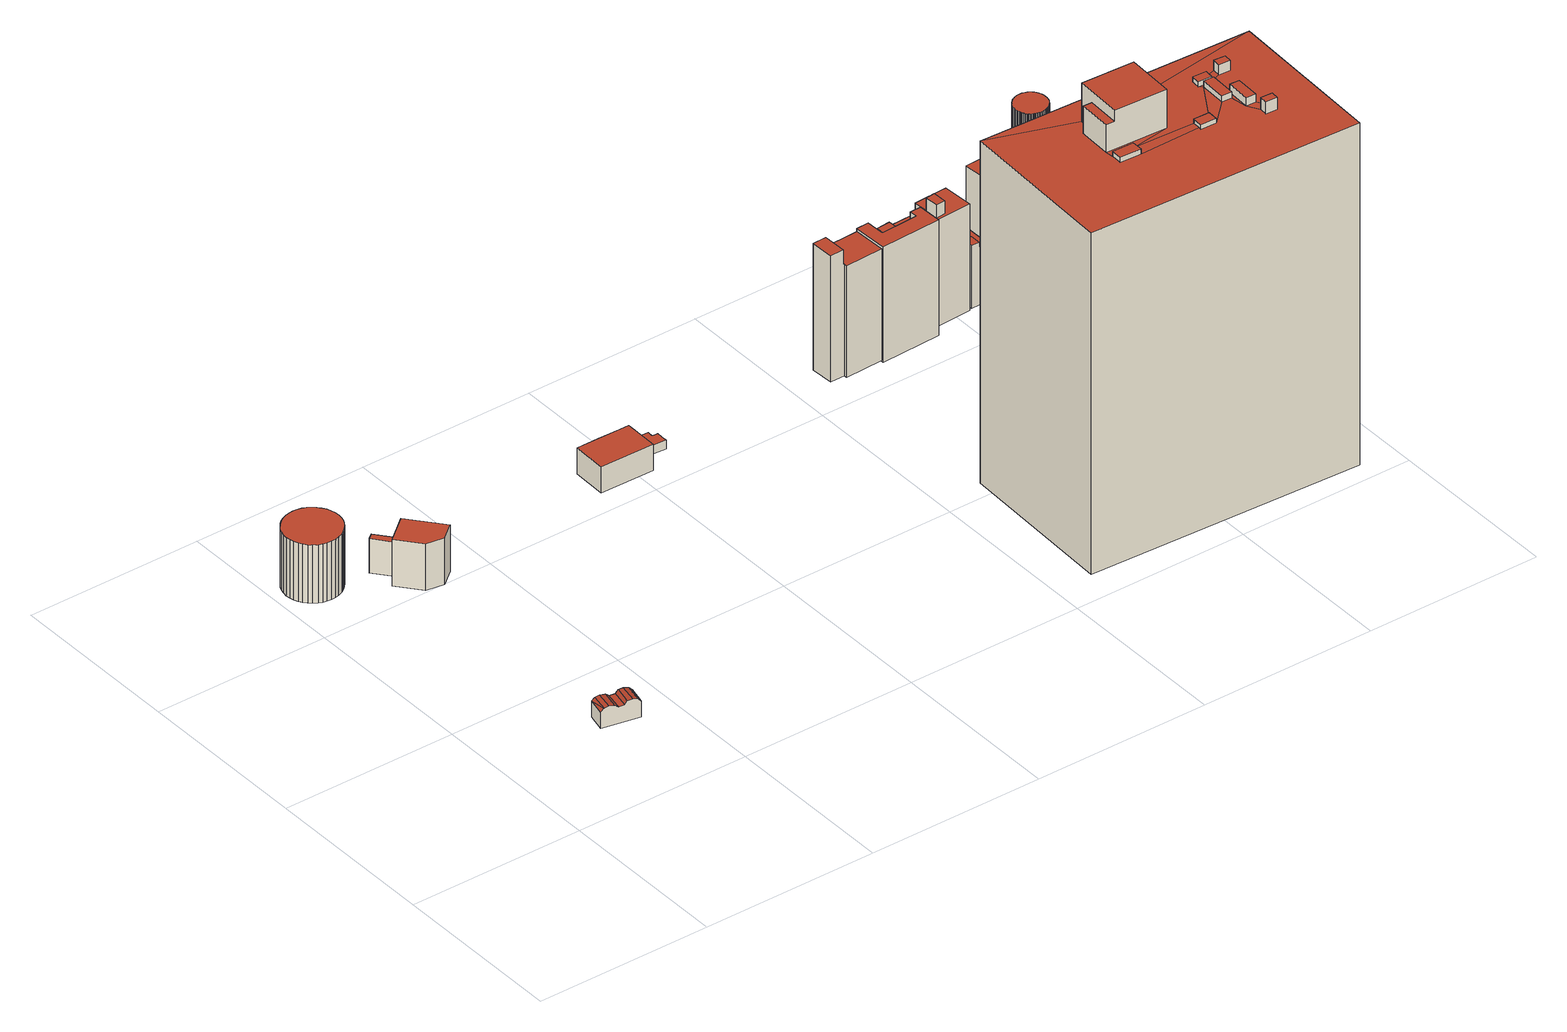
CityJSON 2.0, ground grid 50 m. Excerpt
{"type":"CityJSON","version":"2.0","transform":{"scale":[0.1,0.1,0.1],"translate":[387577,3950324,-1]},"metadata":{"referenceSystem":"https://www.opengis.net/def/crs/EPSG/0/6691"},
"CityObjects":{
"building1":{"type":"Building","attributes":{"class":"3003","usage":"461","measuredHeight":10.2,"storeysAboveGround":9999,"storeysBelowGround":9999,"RiverFloodingRiskAttribute.description":"8","RiverFloodingRiskAttribute.rank":"1","RiverFloodingRiskAttribute.depth":0.11,"RiverFloodingRiskAttribute.adminType":"2","RiverFloodingRiskAttribute.scale":"2","BuildingDetailAttribute.buildingRoofEdgeArea":-9999,"BuildingDetailAttribute.fireproofStructureType":"1011","BuildingDetailAttribute.urbanPlanType":"21","BuildingDetailAttribute.areaClassificationType":"22","BuildingDetailAttribute.districtsAndZonesType":"10","BuildingDetailAttribute.landUseType":"215","BuildingDetailAttribute.detailedUsage":"0","BuildingDetailAttribute.specifiedBuildingCoverageRate":80,"BuildingDetailAttribute.specifiedFloorAreaRate":700,"BuildingDetailAttribute.surveyYear":"0001","BuildingIDAttribute.prefecture":"13","BuildingIDAttribute.city":"13101"},"geometry":[{"type":"Solid","lod":"2","boundaries":[[[[0,1,2,3]],[[4,5,6]],[[7,6,5]],[[8,9,10,11]],[[10,12,11]],[[13,14,15,16]],[[17,18,19,20]],[[17,21,22,18]],[[13,16,4,6]],[[23,11,12]],[[14,20,19,15]],[[22,21,9,8]],[[7,0,3,12,10,9,21,17,20,14,13,6]],[[3,2,23,12]],[[1,0,7,5]],[[4,16,15,19,18,22,8,11,23,2,1,5]]]],"semantics":{"surfaces":[{"type":"GroundSurface"},{"type":"RoofSurface"},{"type":"WallSurface"}],"values":[[0,1,1,1,1,1,1,1,1,1,1,1,2,2,2,2]]}}]},
"building2":{"type":"Building","attributes":{"延べ面積換算係数":"1","大字・町コード":"51","町・丁目コード":"1","13+区市町村コード+大字・町コード+町・丁目コード":"13101051001","class":"3002","usage":"452","measuredHeight":17.1,"storeysAboveGround":3,"storeysBelowGround":0,"RiverFloodingRiskAttribute.description":"8","RiverFloodingRiskAttribute.rank":"1","RiverFloodingRiskAttribute.depth":0.13,"RiverFloodingRiskAttribute.adminType":"2","RiverFloodingRiskAttribute.scale":"2","BuildingDetailAttribute.buildingRoofEdgeArea":188.46,"BuildingDetailAttribute.fireproofStructureType":"1001","BuildingDetailAttribute.urbanPlanType":"21","BuildingDetailAttribute.areaClassificationType":"22","BuildingDetailAttribute.districtsAndZonesType":"10","BuildingDetailAttribute.landUseType":"214","BuildingDetailAttribute.detailedUsage":"1141","BuildingDetailAttribute.specifiedBuildingCoverageRate":80,"BuildingDetailAttribute.specifiedFloorAreaRate":700,"BuildingDetailAttribute.surveyYear":2021,"BuildingIDAttribute.prefecture":"13","BuildingIDAttribute.city":"13101"},"address":[{"country":"日本","locality":"東京都千代田区一ツ橋一丁目"}],"geometry":[{"type":"Solid","lod":"2","boundaries":[[[[24,25,26,27,28,29,30,31,32,33,34,35,36,37,38,39,40,41,42,43,44,45,46,47,48,49,50,51,52,53,54,55,56,57,58,59,60,61,62,63]],[[64,65,66,67,68,69,70,71,72,73,74,75,76,77,78,79,80,81,82,83,84,85,86,87,88,89,90,91,92,93,94,95,96,97,98,99,100,101,102,103]],[[45,101,100,46]],[[62,84,83,63]],[[35,71,70,36]],[[51,95,94,52]],[[54,92,91,55]],[[31,75,74,32]],[[57,89,88,58]],[[59,87,86,60]],[[52,94,93,53]],[[34,72,71,35]],[[32,74,73,33]],[[25,81,80,26]],[[42,64,103,43]],[[53,93,92,54]],[[33,73,72,34]],[[24,82,81,25]],[[37,69,68,38]],[[36,70,69,37]],[[39,67,66,40]],[[60,86,85,61]],[[44,102,101,45]],[[29,77,76,30]],[[43,103,102,44]],[[63,83,82,24]],[[55,91,90,56]],[[58,88,87,59]],[[56,90,89,57]],[[26,80,79,27]],[[28,78,77,29]],[[30,76,75,31]],[[48,98,97,49]],[[27,79,78,28]],[[46,100,99,47]],[[38,68,67,39]],[[61,85,84,62]],[[41,65,64,42]],[[50,96,95,51]],[[40,66,65,41]],[[47,99,98,48]],[[49,97,96,50]]]],"semantics":{"surfaces":[{"type":"GroundSurface"},{"type":"RoofSurface"},{"type":"WallSurface"}],"values":[[0,1,2,2,2,2,2,2,2,2,2,2,2,2,2,2,2,2,2,2,2,2,2,2,2,2,2,2,2,2,2,2,2,2,2,2,2,2,2,2,2,2]]}}]},
"building3":{"type":"Building","attributes":{"class":"3003","usage":"461","measuredHeight":10,"storeysAboveGround":9999,"storeysBelowGround":9999,"RiverFloodingRiskAttribute.description":"8","RiverFloodingRiskAttribute.rank":"1","RiverFloodingRiskAttribute.depth":0.258,"RiverFloodingRiskAttribute.adminType":"2","RiverFloodingRiskAttribute.scale":"2","BuildingDetailAttribute.buildingRoofEdgeArea":-9999,"BuildingDetailAttribute.fireproofStructureType":"1011","BuildingDetailAttribute.urbanPlanType":"21","BuildingDetailAttribute.areaClassificationType":"22","BuildingDetailAttribute.districtsAndZonesType":"10","BuildingDetailAttribute.landUseType":"215","BuildingDetailAttribute.detailedUsage":"0","BuildingDetailAttribute.specifiedBuildingCoverageRate":80,"BuildingDetailAttribute.specifiedFloorAreaRate":700,"BuildingDetailAttribute.surveyYear":"0001","BuildingIDAttribute.prefecture":"13","BuildingIDAttribute.city":"13101"},"geometry":[{"type":"Solid","lod":"2","boundaries":[[[[104,105,106,107]],[[108,109,110,111]],[[105,110,109,106]],[[107,108,111,104]],[[104,111,110,105]],[[106,109,108,107]]]],"semantics":{"surfaces":[{"type":"GroundSurface"},{"type":"RoofSurface"},{"type":"WallSurface"}],"values":[[0,1,2,2,2,2]]}}]},
"building4":{"type":"Building","attributes":{"説明注記":"料金所","大字・町コード":"51","町・丁目コード":"1","13+区市町村コード+大字・町コード+町・丁目コード":"13101051001","class":"3003","usage":"454","measuredHeight":13.7,"storeysAboveGround":9999,"storeysBelowGround":0,"RiverFloodingRiskAttribute.description":"8","RiverFloodingRiskAttribute.rank":"1","RiverFloodingRiskAttribute.depth":0.088,"RiverFloodingRiskAttribute.adminType":"2","RiverFloodingRiskAttribute.scale":"2","HighTideRiskAttribute.description":"2","HighTideRiskAttribute.rank":"2","HighTideRiskAttribute.depth":1.34,"BuildingDetailAttribute.buildingRoofEdgeArea":108.69,"BuildingDetailAttribute.fireproofStructureType":"1011","BuildingDetailAttribute.urbanPlanType":"21","BuildingDetailAttribute.areaClassificationType":"22","BuildingDetailAttribute.districtsAndZonesType":"10","BuildingDetailAttribute.landUseType":"215","BuildingDetailAttribute.detailedUsage":"5100","BuildingDetailAttribute.specifiedBuildingCoverageRate":80,"BuildingDetailAttribute.specifiedFloorAreaRate":700,"BuildingDetailAttribute.surveyYear":2021,"BuildingIDAttribute.prefecture":"13","BuildingIDAttribute.city":"13101"},"address":[{"country":"日本","locality":"東京都千代田区一ツ橋一丁目"}],"geometry":[{"type":"Solid","lod":"2","boundaries":[[[[112,113,114,115,116]],[[117,118,119,120,121]],[[113,121,120,114]],[[116,118,117,112]],[[114,120,119,115]],[[115,119,118,116]],[[112,117,121,113]]]],"semantics":{"surfaces":[{"type":"GroundSurface"},{"type":"RoofSurface"},{"type":"WallSurface"}],"values":[[0,1,2,2,2,2,2]]}}]},
"building5":{"type":"Building","attributes":{"class":"9999","usage":"461","measuredHeight":18.1,"storeysAboveGround":9999,"storeysBelowGround":9999,"RiverFloodingRiskAttribute.description":"31","RiverFloodingRiskAttribute.rank":"2","RiverFloodingRiskAttribute.depth":0.775,"RiverFloodingRiskAttribute.adminType":"2","RiverFloodingRiskAttribute.scale":"2","HighTideRiskAttribute.description":"2","HighTideRiskAttribute.rank":"2","HighTideRiskAttribute.depth":1.2,"BuildingDetailAttribute.buildingRoofEdgeArea":-9999,"BuildingDetailAttribute.fireproofStructureType":"1011","BuildingDetailAttribute.urbanPlanType":"21","BuildingDetailAttribute.areaClassificationType":"22","BuildingDetailAttribute.districtsAndZonesType":"10","BuildingDetailAttribute.landUseType":"214","BuildingDetailAttribute.detailedUsage":"0","BuildingDetailAttribute.specifiedBuildingCoverageRate":80,"BuildingDetailAttribute.specifiedFloorAreaRate":700,"BuildingDetailAttribute.surveyYear":"0001","BuildingIDAttribute.prefecture":"13","BuildingIDAttribute.city":"13101"},"geometry":[{"type":"Solid","lod":"2","boundaries":[[[[122,123,124,125,126,127,128,129,130]],[[131,132,133,134,135,136,137,138,139]],[[129,133,132,130]],[[126,136,135,134,133,129,128,127]],[[130,132,131,122]],[[125,137,136,126]],[[122,131,139,138,137,125,124,123]]]],"semantics":{"surfaces":[{"type":"GroundSurface"},{"type":"RoofSurface"},{"type":"WallSurface"}],"values":[[0,1,2,2,2,2,2]]}}]},
"building6":{"type":"Building","attributes":{"延べ面積換算係数":"1","大字・町コード":"51","町・丁目コード":"2","13+区市町村コード+大字・町コード+町・丁目コード":"13101051002","class":"3001","usage":"422","measuredHeight":-9999,"storeysAboveGround":1,"storeysBelowGround":0,"RiverFloodingRiskAttribute.description":"31","RiverFloodingRiskAttribute.rank":"2","RiverFloodingRiskAttribute.depth":0.68,"RiverFloodingRiskAttribute.adminType":"2","RiverFloodingRiskAttribute.scale":"2","HighTideRiskAttribute.description":"2","HighTideRiskAttribute.rank":"2","HighTideRiskAttribute.depth":1.13,"BuildingDetailAttribute.buildingRoofEdgeArea":23.2,"BuildingDetailAttribute.fireproofStructureType":"1001","BuildingDetailAttribute.urbanPlanType":"21","BuildingDetailAttribute.areaClassificationType":"22","BuildingDetailAttribute.districtsAndZonesType":"10","BuildingDetailAttribute.landUseType":"214","BuildingDetailAttribute.detailedUsage":"1131","BuildingDetailAttribute.specifiedBuildingCoverageRate":80,"BuildingDetailAttribute.specifiedFloorAreaRate":700,"BuildingDetailAttribute.surveyYear":2021,"BuildingIDAttribute.prefecture":"13","BuildingIDAttribute.city":"13101"},"address":[{"country":"日本","locality":"東京都千代田区一ツ橋二丁目"}],"geometry":[{"type":"Solid","lod":"2","boundaries":[[[[140,141,142,143,144,145,146,147,148]],[[149,150,151,152,153,154,155,156,157]],[[147,150,149,148]],[[148,149,157,140]],[[144,153,152,145]],[[141,156,155,142]],[[145,152,151,150,147,146]],[[140,157,156,141]],[[142,155,154,153,144,143]]]],"semantics":{"surfaces":[{"type":"GroundSurface"},{"type":"RoofSurface"},{"type":"WallSurface"}],"values":[[0,1,2,2,2,2,2,2,2]]}}]},
"building7":{"type":"Building","attributes":{"延べ面積換算係数":"1","大字・町コード":"25","町・丁目コード":"3","13+区市町村コード+大字・町コード+町・丁目コード":"13101025003","地区計画":"神田錦町南部地区","class":"3002","usage":"401","measuredHeight":37,"storeysAboveGround":10,"storeysBelowGround":0,"RiverFloodingRiskAttribute.description":"31","RiverFloodingRiskAttribute.rank":"2","RiverFloodingRiskAttribute.depth":0.99,"RiverFloodingRiskAttribute.adminType":"2","RiverFloodingRiskAttribute.scale":"2","HighTideRiskAttribute.description":"2","HighTideRiskAttribute.rank":"2","HighTideRiskAttribute.depth":1.36,"BuildingDetailAttribute.buildingRoofEdgeArea":129.44,"BuildingDetailAttribute.fireproofStructureType":"1001","BuildingDetailAttribute.urbanPlanType":"21","BuildingDetailAttribute.areaClassificationType":"22","BuildingDetailAttribute.districtsAndZonesType":"10","BuildingDetailAttribute.landUseType":"212","BuildingDetailAttribute.detailedUsage":"1210","BuildingDetailAttribute.specifiedBuildingCoverageRate":80,"BuildingDetailAttribute.specifiedFloorAreaRate":700,"BuildingDetailAttribute.surveyYear":2021,"BuildingIDAttribute.prefecture":"13","BuildingIDAttribute.city":"13101"},"address":[{"country":"日本","locality":"東京都千代田区神田錦町三丁目"}],"geometry":[{"type":"Solid","lod":"2","boundaries":[[[[158,159,160,161,162,163,164,165]],[[166,167,168,169]],[[170,171,172,173,174,175,176]],[[162,171,170,163]],[[165,175,174,158]],[[158,174,173,159]],[[163,170,176,164]],[[173,172,169,168,160,159]],[[166,169,172,171]],[[164,176,175,165]],[[161,160,168,167]],[[166,171,162,161,167]]]],"semantics":{"surfaces":[{"type":"GroundSurface"},{"type":"RoofSurface"},{"type":"WallSurface"}],"values":[[0,1,1,2,2,2,2,2,2,2,2,2]]}}]},
"building8":{"type":"Building","attributes":{"延べ面積換算係数":"1","大字・町コード":"6","町・丁目コード":"1","13+区市町村コード+大字・町コード+町・丁目コード":"13101006001","地区計画":"竹橋地区","class":"9999","usage":"401","measuredHeight":111.7,"storeysAboveGround":22,"storeysBelowGround":0,"RiverFloodingRiskAttribute.description":"8","RiverFloodingRiskAttribute.rank":"2","RiverFloodingRiskAttribute.depth":0.883,"RiverFloodingRiskAttribute.adminType":"2","RiverFloodingRiskAttribute.scale":"2","HighTideRiskAttribute.description":"2","HighTideRiskAttribute.rank":"1","HighTideRiskAttribute.depth":0.08,"BuildingDetailAttribute.buildingRoofEdgeArea":3605.79,"BuildingDetailAttribute.fireproofStructureType":"1001","BuildingDetailAttribute.urbanPlanType":"21","BuildingDetailAttribute.areaClassificationType":"22","BuildingDetailAttribute.districtsAndZonesType":"10","BuildingDetailAttribute.landUseType":"212","BuildingDetailAttribute.detailedUsage":"1210","BuildingDetailAttribute.specifiedBuildingCoverageRate":80,"BuildingDetailAttribute.specifiedFloorAreaRate":900,"BuildingDetailAttribute.surveyYear":2021,"BuildingIDAttribute.prefecture":"13","BuildingIDAttribute.city":"13101"},"address":[{"country":"日本","locality":"東京都千代田区大手町一丁目"}],"geometry":[{"type":"Solid","lod":"2","boundaries":[[[[177,178,179,180]],[[181,182,183,184]],[[185,186,187,188]],[[189,190,191,192]],[[193,194,195,196]],[[197,198,199,200]],[[201,202,196,203]],[[204,205,206,207]],[[208,209,210,211]],[[212,213,214,215]],[[216,217,210,218]],[[219,220,221,222]],[[223,224,225,226]],[[201,203,227,195,194,228,229,230,231,232,233,234,235,193,196,202,192,191,236,237,238,239,240,241,242,243,216,218,244,209,208,245,246,211,210,217,190,189,247,248]],[[243,242,239,238]],[[249,250,251,252]],[[234,231,230,235]],[[216,243,236,191]],[[253,254,255,256]],[[223,226,192,202]],[[231,234,178,177]],[[208,211,204,207]],[[205,204,211,246]],[[253,256,196,195]],[[214,213,190,217]],[[213,212,191,190]],[[238,237,219,222]],[[233,232,180,179]],[[250,194,193,198,197,251]],[[203,196,256,255]],[[195,227,254,253]],[[244,218,185,188]],[[189,192,226,225]],[[235,230,200,199]],[[207,206,245,208]],[[228,194,250,249]],[[230,229,252,251,197,200]],[[193,235,199,198]],[[209,244,188,187]],[[232,231,177,180]],[[184,183,241,240]],[[178,234,233,179]],[[191,212,215,216]],[[246,245,206,205]],[[240,239,181,184]],[[218,210,186,185]],[[210,209,187,186]],[[215,214,217,216]],[[202,201,248,247,224,223]],[[182,181,239,242]],[[243,238,221]],[[225,224,247,189]],[[249,252,229,228]],[[183,182,242,241]],[[255,254,227,203]],[[236,243,221,220]],[[222,221,238]],[[237,236,220,219]]]],"semantics":{"surfaces":[{"type":"GroundSurface"},{"type":"RoofSurface"},{"type":"WallSurface"}],"values":[[0,1,1,1,1,1,1,1,1,1,1,1,1,1,1,1,1,1,1,2,2,2,2,2,2,2,2,2,2,2,2,2,2,2,2,2,2,2,2,2,2,2,2,2,2,2,2,2,2,2,2,2,2,2,2,2,2,2]]}}]},
"building9":{"type":"Building","attributes":{"延べ面積換算係数":"1","大字・町コード":"25","町・丁目コード":"3","13+区市町村コード+大字・町コード+町・丁目コード":"13101025003","地区計画":"神田錦町南部地区","class":"3002","usage":"401","measuredHeight":33.9,"storeysAboveGround":9,"storeysBelowGround":0,"RiverFloodingRiskAttribute.description":"31","RiverFloodingRiskAttribute.rank":"2","RiverFloodingRiskAttribute.depth":1.04,"RiverFloodingRiskAttribute.adminType":"2","RiverFloodingRiskAttribute.scale":"2","HighTideRiskAttribute.description":"2","HighTideRiskAttribute.rank":"2","HighTideRiskAttribute.depth":1.42,"BuildingDetailAttribute.buildingRoofEdgeArea":170.78,"BuildingDetailAttribute.fireproofStructureType":"1001","BuildingDetailAttribute.urbanPlanType":"21","BuildingDetailAttribute.areaClassificationType":"22","BuildingDetailAttribute.districtsAndZonesType":"10","BuildingDetailAttribute.landUseType":"212","BuildingDetailAttribute.detailedUsage":"1210","BuildingDetailAttribute.specifiedBuildingCoverageRate":80,"BuildingDetailAttribute.specifiedFloorAreaRate":700,"BuildingDetailAttribute.surveyYear":2021,"BuildingIDAttribute.prefecture":"13","BuildingIDAttribute.city":"13101"},"address":[{"country":"日本","locality":"東京都千代田区神田錦町三丁目"}],"geometry":[{"type":"Solid","lod":"2","boundaries":[[[[257,258,259,260]],[[261,262,263,264,265,266,267,268,269,270]],[[271,272,273,274,275,276,277,278]],[[279,280,281,282]],[[261,270,283,284,265,264,285,286]],[[269,268,278,277,260,259]],[[272,266,265,284,273]],[[279,263,262,280]],[[278,268,267,271]],[[257,260,277,276]],[[258,257,276,275]],[[274,283,270,269,259,258,275]],[[273,284,283,274]],[[281,286,285,282]],[[282,285,264,263,279]],[[280,262,261,286,281]],[[271,267,266,272]]]],"semantics":{"surfaces":[{"type":"GroundSurface"},{"type":"RoofSurface"},{"type":"WallSurface"}],"values":[[0,1,1,1,1,2,2,2,2,2,2,2,2,2,2,2,2]]}}]},
"building10":{"type":"Building","attributes":{"延べ面積換算係数":"1","大字・町コード":"25","町・丁目コード":"3","13+区市町村コード+大字・町コード+町・丁目コード":"13101025003","地区計画":"神田錦町南部地区","class":"3002","usage":"401","measuredHeight":35,"storeysAboveGround":9,"storeysBelowGround":0,"RiverFloodingRiskAttribute.description":"31","RiverFloodingRiskAttribute.rank":"2","RiverFloodingRiskAttribute.depth":0.819,"RiverFloodingRiskAttribute.adminType":"2","RiverFloodingRiskAttribute.scale":"2","HighTideRiskAttribute.description":"2","HighTideRiskAttribute.rank":"2","HighTideRiskAttribute.depth":0.91,"BuildingDetailAttribute.buildingRoofEdgeArea":83.61,"BuildingDetailAttribute.fireproofStructureType":"1001","BuildingDetailAttribute.urbanPlanType":"21","BuildingDetailAttribute.areaClassificationType":"22","BuildingDetailAttribute.districtsAndZonesType":"10","BuildingDetailAttribute.landUseType":"212","BuildingDetailAttribute.detailedUsage":"1210","BuildingDetailAttribute.specifiedBuildingCoverageRate":80,"BuildingDetailAttribute.specifiedFloorAreaRate":700,"BuildingDetailAttribute.surveyYear":2021,"BuildingIDAttribute.prefecture":"13","BuildingIDAttribute.city":"13101"},"address":[{"country":"日本","locality":"東京都千代田区神田錦町三丁目"}],"geometry":[{"type":"Solid","lod":"2","boundaries":[[[[287,288,289,290]],[[291,292,293,294]],[[295,296,297,298,299,300,301,302]],[[290,301,300,287]],[[292,291,296,295]],[[302,289,288,299,298,293,292,295]],[[289,302,301,290]],[[294,293,298,297]],[[287,300,299,288]],[[291,294,297,296]]]],"semantics":{"surfaces":[{"type":"GroundSurface"},{"type":"RoofSurface"},{"type":"WallSurface"}],"values":[[0,1,1,2,2,2,2,2,2,2]]}}]},
"building11":{"type":"Building","attributes":{"延べ面積換算係数":"1","大字・町コード":"25","町・丁目コード":"3","13+区市町村コード+大字・町コード+町・丁目コード":"13101025003","地区計画":"神田錦町南部地区","class":"3002","usage":"401","measuredHeight":18.4,"storeysAboveGround":5,"storeysBelowGround":0,"RiverFloodingRiskAttribute.description":"31","RiverFloodingRiskAttribute.rank":"2","RiverFloodingRiskAttribute.depth":0.819,"RiverFloodingRiskAttribute.adminType":"2","RiverFloodingRiskAttribute.scale":"2","HighTideRiskAttribute.description":"2","HighTideRiskAttribute.rank":"2","HighTideRiskAttribute.depth":0.91,"BuildingDetailAttribute.buildingRoofEdgeArea":42.77,"BuildingDetailAttribute.fireproofStructureType":"1001","BuildingDetailAttribute.urbanPlanType":"21","BuildingDetailAttribute.areaClassificationType":"22","BuildingDetailAttribute.districtsAndZonesType":"10","BuildingDetailAttribute.landUseType":"212","BuildingDetailAttribute.detailedUsage":"1210","BuildingDetailAttribute.specifiedBuildingCoverageRate":80,"BuildingDetailAttribute.specifiedFloorAreaRate":700,"BuildingDetailAttribute.surveyYear":2021,"BuildingIDAttribute.prefecture":"13","BuildingIDAttribute.city":"13101"},"address":[{"country":"日本","locality":"東京都千代田区神田錦町三丁目"}],"geometry":[{"type":"Solid","lod":"2","boundaries":[[[[303,304,305,306]],[[307,308,309,310]],[[311,312,313,314,315,316]],[[314,313,310,309,305,304]],[[303,315,314,304]],[[307,312,311,308]],[[307,310,313,312]],[[306,316,315,303]],[[309,308,311,316,306,305]]]],"semantics":{"surfaces":[{"type":"GroundSurface"},{"type":"RoofSurface"},{"type":"WallSurface"}],"values":[[0,1,1,2,2,2,2,2,2]]}}]},
"building12":{"type":"Building","attributes":{"延べ面積換算係数":"1","大字・町コード":"25","町・丁目コード":"3","13+区市町村コード+大字・町コード+町・丁目コード":"13101025003","地区計画":"神田錦町南部地区","class":"3002","usage":"401","measuredHeight":37.2,"storeysAboveGround":10,"storeysBelowGround":0,"RiverFloodingRiskAttribute.description":"31","RiverFloodingRiskAttribute.rank":"1","RiverFloodingRiskAttribute.depth":0.438,"RiverFloodingRiskAttribute.adminType":"2","RiverFloodingRiskAttribute.scale":"2","HighTideRiskAttribute.description":"2","HighTideRiskAttribute.rank":"2","HighTideRiskAttribute.depth":0.89,"BuildingDetailAttribute.buildingRoofEdgeArea":92.53,"BuildingDetailAttribute.fireproofStructureType":"1001","BuildingDetailAttribute.urbanPlanType":"21","BuildingDetailAttribute.areaClassificationType":"22","BuildingDetailAttribute.districtsAndZonesType":"10","BuildingDetailAttribute.landUseType":"212","BuildingDetailAttribute.detailedUsage":"1210","BuildingDetailAttribute.specifiedBuildingCoverageRate":80,"BuildingDetailAttribute.specifiedFloorAreaRate":700,"BuildingDetailAttribute.surveyYear":2021,"BuildingIDAttribute.prefecture":"13","BuildingIDAttribute.city":"13101"},"address":[{"country":"日本","locality":"東京都千代田区神田錦町三丁目"}],"geometry":[{"type":"Solid","lod":"2","boundaries":[[[[317,318,319,320]],[[321,322,323,324]],[[325,326,327,328,329,330,331,332,333]],[[332,334,335,329,328,336,337,325,333]],[[324,337,336,321]],[[323,326,325,337,324]],[[317,331,330,318]],[[321,336,328,327,322]],[[320,334,332,331,317]],[[318,330,329,335,319]],[[319,335,334,320]],[[322,327,326,323]]]],"semantics":{"surfaces":[{"type":"GroundSurface"},{"type":"RoofSurface"},{"type":"WallSurface"}],"values":[[0,1,1,1,2,2,2,2,2,2,2,2]]}}]},
"building13":{"type":"Building","attributes":{"延べ面積換算係数":"1","大字・町コード":"25","町・丁目コード":"3","13+区市町村コード+大字・町コード+町・丁目コード":"13101025003","地区計画":"神田錦町南部地区","class":"3002","usage":"401","measuredHeight":50.2,"storeysAboveGround":9,"storeysBelowGround":0,"RiverFloodingRiskAttribute.description":"31","RiverFloodingRiskAttribute.rank":"2","RiverFloodingRiskAttribute.depth":0.521,"RiverFloodingRiskAttribute.adminType":"2","RiverFloodingRiskAttribute.scale":"2","HighTideRiskAttribute.description":"2","HighTideRiskAttribute.rank":"2","HighTideRiskAttribute.depth":0.83,"BuildingDetailAttribute.buildingRoofEdgeArea":204.67,"BuildingDetailAttribute.fireproofStructureType":"1001","BuildingDetailAttribute.urbanPlanType":"21","BuildingDetailAttribute.areaClassificationType":"22","BuildingDetailAttribute.districtsAndZonesType":"10","BuildingDetailAttribute.landUseType":"212","BuildingDetailAttribute.detailedUsage":"1210","BuildingDetailAttribute.specifiedBuildingCoverageRate":80,"BuildingDetailAttribute.specifiedFloorAreaRate":700,"BuildingDetailAttribute.surveyYear":2021,"BuildingIDAttribute.prefecture":"13","BuildingIDAttribute.city":"13101"},"address":[{"country":"日本","locality":"東京都千代田区神田錦町三丁目"}],"geometry":[{"type":"Solid","lod":"2","boundaries":[[[[338,339,340,341,342,343]],[[344,345,346,347,348,349,350,351,352,353]],[[354,355,356,357,358,359,360,361,362,363,364,365,366,367,368,369]],[[370,371,372]],[[373,374,375,376,377,378,379,380,381,382,383,384,385,386,387,388,389,390,391,392,393,394,395,396,397,398,399,400,401,402,403,404,405,406,407,408,409,410,411,412,413,414,415,416,417,418,419,420,421,422,423,424,425,426,427,428,429,430,431,432,433,434,435,436,437,438,439,440,441,442,443,444,445,446,447,448,449,450,451,452,453,454,455,456,457,458,459,460,461,462,463,464,465,466,467,468,469,470,471,472]],[[357,356,349,348,473,474,345,344,475,476,477,478,479,480,481,482,483,484,485,486,487,488,489,490,491,492,493,494,495,496,497,498,499,500,501,502,503,504,505,506,507,508,509,510,511,512,513,514,515,516,517,518,519,520,521,522,523,524,525,526,527,528,529]],[[476,475,530,355,354,531,532,533,534,535,536,537,538,539,540,541,542,543,544,545,546,547,548,549,550,551,552,553,554,555,556,557,558,559,560,561,562,563]],[[564,565,566,567]],[[470,469,560,559]],[[472,471,558,557]],[[443,442,500,499]],[[473,348,347,566,565]],[[477,476,563,466,465]],[[464,463,479,478]],[[469,468,561,560]],[[433,432,510,509]],[[374,373,556,555]],[[373,472,557,556]],[[343,353,352,338]],[[402,401,368,367]],[[448,447,495,494]],[[413,412,357,529]],[[401,400,369,368]],[[453,452,490,489]],[[389,388,541,540]],[[419,418,524,523]],[[439,438,504,503]],[[388,387,542,541]],[[390,389,540,539]],[[394,393,536,535]],[[460,459,483,482]],[[434,433,509,508]],[[522,521,421,420]],[[463,462,480,479]],[[339,351,350,340]],[[356,355,370,372]],[[424,423,519,518]],[[446,445,497,496]],[[429,428,514,513]],[[462,461,481,480]],[[375,374,555,554]],[[465,464,478,477]],[[397,396,533,532]],[[447,446,496,495]],[[409,408,361,360]],[[565,564,474,473]],[[382,381,548,547]],[[437,436,506,505]],[[417,416,526,525]],[[449,448,494,493]],[[346,345,474,564,567]],[[422,421,521,520]],[[391,390,539,538]],[[407,406,363,362]],[[411,410,359,358]],[[381,380,549,548]],[[426,425,517,516]],[[406,405,364,363]],[[441,440,502,501]],[[342,530,475,344,353,343]],[[436,435,507,506]],[[454,453,489,488]],[[392,391,538,537]],[[383,382,547,546]],[[458,457,485,484]],[[385,384,545,544]],[[412,411,358,357]],[[386,385,544,543]],[[451,450,492,491]],[[404,403,366,365]],[[425,424,518,517]],[[410,409,360,359]],[[405,404,365,364]],[[395,394,535,534]],[[457,456,486,485]],[[396,395,534,533]],[[432,431,511,510]],[[415,414,528,527]],[[455,454,488,487]],[[420,419,523,522]],[[444,443,499,498]],[[450,449,493,492]],[[461,460,482,481]],[[408,407,362,361]],[[418,417,525,524]],[[371,341,340,350,349,356,372]],[[423,422,520,519]],[[430,429,513,512]],[[435,434,508,507]],[[468,467,562,561]],[[567,566,347,346]],[[416,415,527,526]],[[379,378,551,550]],[[428,427,515,514]],[[456,455,487,486]],[[400,399,354,369]],[[380,379,550,549]],[[431,430,512,511]],[[445,444,498,497]],[[427,426,516,515]],[[414,413,529,528]],[[384,383,546,545]],[[393,392,537,536]],[[459,458,484,483]],[[398,397,532,531]],[[442,441,501,500]],[[467,466,563,562]],[[377,376,553,552]],[[378,377,552,551]],[[376,375,554,553]],[[440,439,503,502]],[[530,342,341,371,370,355]],[[438,437,505,504]],[[399,398,531,354]],[[452,451,491,490]],[[338,352,351,339]],[[387,386,543,542]],[[403,402,367,366]],[[471,470,559,558]]]],"semantics":{"surfaces":[{"type":"GroundSurface"},{"type":"RoofSurface"},{"type":"WallSurface"}],"values":[[0,1,1,1,1,1,1,1,2,2,2,2,2,2,2,2,2,2,2,2,2,2,2,2,2,2,2,2,2,2,2,2,2,2,2,2,2,2,2,2,2,2,2,2,2,2,2,2,2,2,2,2,2,2,2,2,2,2,2,2,2,2,2,2,2,2,2,2,2,2,2,2,2,2,2,2,2,2,2,2,2,2,2,2,2,2,2,2,2,2,2,2,2,2,2,2,2,2,2,2,2,2,2,2,2,2,2,2,2,2,2,2,2,2,2,2,2,2,2]]}}]}
},
"vertices":[
[268,263,38],[279,314,38],[385,293,38],[374,242,38],[287,312,93],[279,314,85],[277,262,93],[268,263,85],[362,298,97],[352,246,97],[366,243,93],[376,295,93],[374,242,85],[290,259,96],[305,256,93],[315,307,93],[300,310,96],[331,251,86],[341,302,86],[325,305,86],[315,254,86],[337,249,96],[348,300,96],[385,293,85],
[152,1123,42],[147,1112,42],[140,1102,42],[132,1093,42],[123,1085,42],[113,1079,42],[101,1074,42],[90,1071,42],[77,1071,42],[65,1072,42],[53,1074,42],[42,1079,42],[32,1086,42],[23,1094,42],[15,1103,42],[9,1113,42],[4,1125,42],[1,1137,42],[0,1149,42],[2,1161,42],[5,1173,42],[9,1184,42],[16,1194,42],[24,1203,42],[33,1211,42],[43,1217,42],[55,1222,42],[67,1225,42],[79,1226,42],[91,1225,42],[103,1222,42],[114,1217,42],[124,1210,42],[133,1202,42],[141,1193,42],[148,1183,42],[152,1171,42],[155,1160,42],[156,1147,42],[155,1135,42],[0,1149,213],[1,1137,213],[4,1125,213],[9,1113,213],[15,1103,213],[23,1094,213],[32,1086,213],[42,1079,213],[53,1074,213],[65,1072,213],[77,1071,213],[90,1071,213],[101,1074,213],[113,1079,213],[123,1085,213],[132,1093,213],[140,1102,213],[147,1112,213],[152,1123,213],[155,1135,213],[156,1147,213],[155,1160,213],[152,1171,213],[148,1183,213],[141,1193,213],[133,1202,213],[124,1210,213],[114,1217,213],[103,1222,213],[91,1225,213],[79,1226,213],[67,1225,213],[55,1222,213],[43,1217,213],[33,1211,213],[24,1203,213],[16,1194,213],[9,1184,213],[5,1173,213],[2,1161,213],
[301,1106,6],[286,1094,6],[246,1143,6],[261,1155,6],[261,1155,106],[246,1143,106],[286,1094,106],[301,1106,106],
[258,1070,3],[328,1126,3],[405,1033,3],[362,998,3],[311,1006,3],[258,1070,140],[311,1006,140],[362,998,140],[405,1033,140],[328,1126,140],
[863,1132,34],[926,1131,34],[990,1130,34],[1009,1130,34],[1017,1130,34],[1017,1107,34],[1017,1104,34],[1016,1032,34],[861,1034,34],[863,1132,111],[861,1034,111],[1016,1032,111],[1017,1104,111],[1017,1107,111],[1017,1130,111],[1009,1130,111],[990,1130,111],[926,1131,111],
[1070,1123,45],[1069,1106,45],[1086,1105,45],[1085,1088,45],[1085,1072,45],[1032,1075,45],[1033,1100,45],[1033,1103,45],[1034,1125,45],[1034,1125,71],[1033,1103,71],[1033,1100,71],[1032,1075,71],[1085,1072,71],[1085,1088,71],[1086,1105,71],[1069,1106,71],[1070,1123,71],
[1621,1061,28],[1621,1070,28],[1579,1069,28],[1577,1135,28],[1616,1137,28],[1615,1154,28],[1726,1158,28],[1730,1065,28],[1616,1137,399],[1577,1135,399],[1579,1069,399],[1618,1070,399],[1615,1154,356],[1616,1137,356],[1618,1070,356],[1621,1070,356],[1621,1061,356],[1730,1065,356],[1726,1158,356],
[1594,502,47],[2379,469,47],[2359,8,47],[1575,41,47],[2214,393,1081],[2212,370,1081],[2245,368,1081],[2247,390,1081],[2189,298,1075],[2186,229,1075],[2214,228,1075],[2217,296,1075],[2087,217,1051],[2150,278,1051],[2153,353,1051],[2088,247,1051],[1981,273,1051],[1804,281,1051],[1807,259,1051],[1867,257,1051],[1829,280,1164],[1981,273,1164],[1987,411,1164],[1835,418,1164],[2043,227,1051],[2044,249,1051],[1867,226,1051],[2205,197,1086],[2204,175,1086],[2237,173,1086],[2238,195,1086],[2238,195,1051],[2214,228,1051],[2186,229,1051],[2205,197,1051],[2153,353,1069],[2150,278,1069],[2179,276,1069],[2182,352,1069],[2182,352,1051],[2179,276,1051],[2189,298,1051],[2145,386,1066],[2143,361,1066],[2182,359,1066],[2184,384,1066],[2044,249,1064],[2042,219,1064],[2087,217,1064],[2088,247,1064],[1806,228,1051],[1808,376,1051],[1833,375,1051],[1835,418,1051],[1594,502,1051],[1575,41,1051],[2359,8,1051],[2379,469,1051],[1987,411,1051],[2143,361,1051],[2145,386,1051],[2183,384,1051],[2214,393,1051],[2247,390,1051],[2245,368,1051],[2212,370,1051],[2182,359,1051],[2217,296,1051],[2237,173,1051],[2204,175,1051],[2042,219,1051],[2042,221,1051],[1808,376,1132],[1804,281,1132],[1829,280,1132],[1833,375,1132],[1807,259,1066],[1806,228,1066],[1867,226,1066],[1867,257,1066],
[1731,1061,25],[1727,1159,25],[1899,1166,25],[1903,1067,25],[1798,1149,325],[1818,1150,325],[1819,1123,325],[1799,1122,325],[1799,1110,325],[1870,1113,325],[1869,1135,325],[1901,1136,325],[1899,1166,325],[1798,1162,325],[1869,1135,364],[1870,1113,364],[1764,1108,364],[1762,1161,364],[1727,1159,364],[1731,1061,364],[1903,1067,364],[1901,1136,364],[1819,1123,348],[1818,1150,348],[1779,1148,348],[1780,1121,348],[1762,1161,325],[1764,1108,325],[1780,1121,325],[1779,1148,325],
[2010,1085,42],[1913,1080,42],[1909,1167,42],[2005,1172,42],[1937,1129,392],[1911,1127,392],[1913,1088,392],[1939,1090,392],[1911,1127,355],[1937,1129,355],[1939,1090,355],[1913,1088,355],[1913,1080,355],[2010,1085,355],[2005,1172,355],[1909,1167,355],
[2064,1174,45],[2065,1087,45],[2017,1086,45],[2015,1173,45],[2039,1117,229],[2016,1116,229],[2017,1086,229],[2039,1086,229],[2016,1116,215],[2039,1117,215],[2039,1086,215],[2065,1087,215],[2064,1174,215],[2015,1173,215],
[2175,1090,43],[2070,1086,43],[2067,1174,43],[2172,1178,43],[2135,1135,415],[2136,1109,415],[2157,1111,415],[2155,1136,415],[2156,1123,392],[2157,1111,392],[2136,1109,392],[2135,1122,392],[2069,1121,392],[2070,1086,392],[2175,1090,392],[2174,1123,392],[2160,1123,392],[2172,1178,392],[2067,1174,392],[2135,1135,392],[2155,1136,392],
[2437,1106,24],[2415,1105,24],[2416,1097,24],[2185,1088,24],[2181,1184,24],[2434,1194,24],[2374,1191,360],[2374,1170,360],[2382,1171,360],[2384,1145,360],[2375,1145,360],[2376,1096,360],[2416,1097,360],[2415,1105,360],[2437,1106,360],[2434,1194,360],[2191,1118,360],[2184,1115,360],[2215,1090,360],[2217,1094,360],[2214,1095,360],[2212,1096,360],[2209,1097,360],[2207,1099,360],[2205,1101,360],[2202,1102,360],[2200,1104,360],[2198,1106,360],[2197,1109,360],[2195,1111,360],[2194,1113,360],[2192,1116,360],[2184,1115,208],[2185,1088,208],[2215,1090,208],[2217,1179,526],[2215,1177,526],[2212,1176,526],[2209,1175,526],[2207,1173,526],[2205,1172,526],[2203,1170,526],[2201,1168,526],[2199,1166,526],[2197,1164,526],[2195,1162,526],[2194,1159,526],[2192,1157,526],[2191,1154,526],[2190,1151,526],[2189,1149,526],[2188,1146,526],[2188,1143,526],[2187,1140,526],[2187,1138,526],[2187,1135,526],[2187,1132,526],[2188,1129,526],[2188,1126,526],[2189,1124,526],[2190,1121,526],[2191,1118,526],[2192,1116,526],[2194,1113,526],[2195,1111,526],[2197,1109,526],[2198,1106,526],[2200,1104,526],[2202,1102,526],[2205,1101,526],[2207,1099,526],[2209,1097,526],[2212,1096,526],[2214,1095,526],[2217,1094,526],[2220,1093,526],[2222,1092,526],[2225,1092,526],[2228,1091,526],[2231,1091,526],[2234,1091,526],[2237,1091,526],[2239,1092,526],[2242,1092,526],[2245,1093,526],[2248,1094,526],[2250,1095,526],[2253,1096,526],[2255,1097,526],[2258,1099,526],[2260,1100,526],[2262,1102,526],[2264,1104,526],[2266,1106,526],[2268,1108,526],[2270,1111,526],[2271,1113,526],[2273,1116,526],[2274,1118,526],[2275,1121,526],[2276,1123,526],[2276,1126,526],[2277,1129,526],[2277,1132,526],[2277,1135,526],[2277,1137,526],[2277,1140,526],[2277,1143,526],[2276,1146,526],[2276,1149,526],[2275,1151,526],[2274,1154,526],[2273,1156,526],[2271,1159,526],[2270,1161,526],[2268,1164,526],[2266,1166,526],[2264,1168,526],[2262,1170,526],[2260,1172,526],[2258,1173,526],[2255,1175,526],[2253,1176,526],[2250,1177,526],[2248,1178,526],[2245,1179,526],[2242,1180,526],[2240,1181,526],[2237,1181,526],[2234,1181,526],[2231,1181,526],[2228,1181,526],[2225,1181,526],[2223,1180,526],[2220,1179,526],[2364,1144,360],[2362,1170,360],[2238,1186,360],[2238,1181,360],[2240,1181,360],[2242,1180,360],[2245,1179,360],[2248,1178,360],[2250,1177,360],[2253,1176,360],[2255,1175,360],[2258,1173,360],[2260,1172,360],[2262,1170,360],[2264,1168,360],[2266,1166,360],[2268,1164,360],[2270,1161,360],[2271,1159,360],[2273,1156,360],[2274,1154,360],[2275,1151,360],[2276,1149,360],[2276,1146,360],[2277,1143,360],[2277,1140,360],[2277,1137,360],[2277,1135,360],[2277,1132,360],[2277,1129,360],[2276,1126,360],[2276,1123,360],[2275,1121,360],[2274,1118,360],[2273,1116,360],[2271,1113,360],[2270,1111,360],[2268,1108,360],[2266,1106,360],[2264,1104,360],[2262,1102,360],[2260,1100,360],[2258,1099,360],[2255,1097,360],[2253,1096,360],[2250,1095,360],[2248,1094,360],[2245,1093,360],[2242,1092,360],[2239,1092,360],[2237,1091,360],[2234,1091,360],[2231,1091,360],[2228,1091,360],[2225,1092,360],[2222,1092,360],[2220,1093,360],[2181,1184,360],[2190,1121,360],[2189,1124,360],[2188,1126,360],[2188,1129,360],[2187,1132,360],[2187,1135,360],[2187,1138,360],[2187,1140,360],[2188,1143,360],[2188,1146,360],[2189,1149,360],[2190,1151,360],[2191,1154,360],[2192,1157,360],[2194,1159,360],[2195,1162,360],[2197,1164,360],[2199,1166,360],[2201,1168,360],[2203,1170,360],[2205,1172,360],[2207,1173,360],[2209,1175,360],[2212,1176,360],[2215,1177,360],[2217,1179,360],[2220,1179,360],[2223,1180,360],[2225,1181,360],[2228,1181,360],[2231,1181,360],[2234,1181,360],[2237,1181,360],[2362,1170,383],[2364,1144,383],[2384,1145,383],[2382,1171,383]
]}
